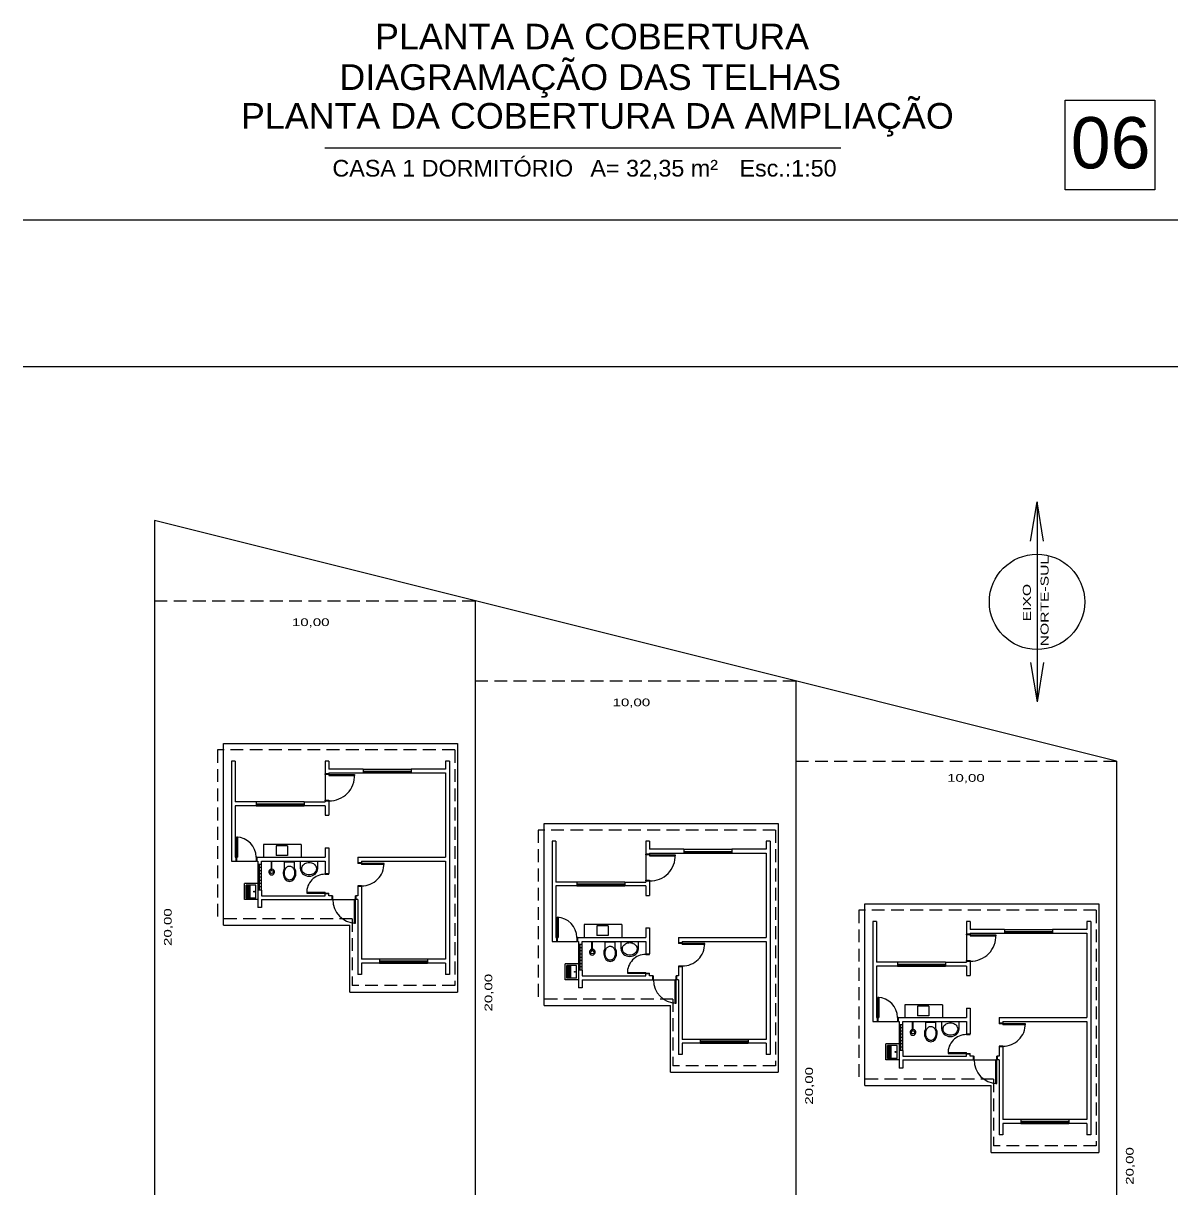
# Model space of a CAD drawing. Header units: millimetres. Extents: x 379 to 8329, y 269 to 4802.
# Drawn here: x 379 to 1279, y 1062 to 1972 of the extents above; entities that cross this region are included whole.
import ezdxf

# ---------------------------------------------------------------- set-up
doc = ezdxf.new("R2010")
doc.units = ezdxf.units.MM
doc.header["$LTSCALE"] = 20
doc.header["$MEASUREMENT"] = 0
doc.linetypes.add('DASHED', pattern=[0.75, 0.5, -0.25])
for name, color, linetype in [('1', 7, 'Continuous'), ('Cotas', 7, 'Continuous'), ('Texto', 2, 'Continuous')]:
    doc.layers.add(name, color=color, linetype=linetype)
doc.styles.add('REGUA100', font='arial.ttf', dxfattribs={"width": 1.4})
doc.styles.add('Textos Gd.', font='arial.ttf', dxfattribs={"height": 0.15})

msp = doc.modelspace()

# ---------------------------------------------------------------- linework, layer by layer
at = {"color": 1}
msp.add_line((614.189, 1874.538), (1016.488, 1874.538), dxfattribs=at)
at = {"layer": '1', "color": 1}
for p, q in [((1279.109, 1818.046), (379.109, 1818.046)), ((1279.109, 1703.615), (379.109, 1703.615)), ((535.104, 1268.333), (535.104, 1410.083)), ((717.604, 1410.083), (717.604, 1216.333)), ((541.354, 1396.333), (541.354, 1318.333)), ((544.354, 1396.333), (544.354, 1364.583)), ((617.354, 1396.333), (614.354, 1396.333)), ((711.354, 1396.333), (708.354, 1396.333)), ((708.354, 1396.333), (708.354, 1390.083)), ((711.354, 1396.333), (711.354, 1230.083)), ((614.354, 1386.82), (614.354, 1365.945)), ((614.354, 1385.833), (614.354, 1386.333)), ((617.354, 1385.833), (614.354, 1385.833)), ((617.354, 1385.833), (617.354, 1386.333)), ((617.354, 1385.833), (617.354, 1385.083)), ((617.354, 1385.833), (637.354, 1385.833)), ((617.354, 1385.083), (637.341, 1385.083)), ((637.341, 1385.083), (637.354, 1385.833)), ((637.354, 1385.833), (637.354, 1385.083)), ((644.104, 1390.083), (681.604, 1390.083)), ((708.354, 1390.083), (681.604, 1390.083)), ((708.354, 1387.083), (708.354, 1321.333)), ((560.604, 1364.583), (544.354, 1364.583)), ((598.104, 1364.583), (560.604, 1364.583)), ((598.104, 1364.583), (614.354, 1364.583)), ((614.354, 1365.445), (614.354, 1364.583)), ((617.354, 1365.445), (617.354, 1354.083)), ((544.354, 1361.583), (544.354, 1321.333)), ((560.604, 1361.583), (544.354, 1361.583)), ((560.604, 1363.083), (598.104, 1363.083)), ((560.604, 1362.333), (598.104, 1362.333)), ((560.604, 1361.583), (598.104, 1361.583)), ((614.354, 1361.583), (598.104, 1361.583)), ((614.354, 1354.083), (617.354, 1354.083)), ((785.104, 1205.833), (785.104, 1347.583)), ((967.604, 1347.583), (967.604, 1153.833)), ((546.104, 1337.043), (545.354, 1337.082)), ((545.354, 1337.082), (545.354, 1321.333)), ((546.104, 1337.043), (546.104, 1321.333)), ((595.729, 1331.333), (566.479, 1331.333)), ((566.479, 1331.333), (566.479, 1321.333)), ((576.354, 1330.295), (576.354, 1322.795)), ((585.104, 1330.295), (576.354, 1330.295)), ((585.104, 1330.295), (585.104, 1322.795)), ((595.729, 1331.333), (595.729, 1321.333)), ((614.354, 1328.833), (617.354, 1328.833)), ((614.354, 1328.833), (614.354, 1321.333)), ((617.354, 1328.833), (617.354, 1308.639)), ((791.354, 1333.833), (791.354, 1255.833)), ((794.354, 1333.833), (794.354, 1302.083)), ((867.354, 1333.833), (864.354, 1333.833)), ((894.104, 1327.583), (931.604, 1327.583)), ((958.354, 1327.583), (931.604, 1327.583)), ((958.354, 1333.833), (958.354, 1327.583)), ((961.354, 1333.833), (958.354, 1333.833)), ((961.354, 1333.833), (961.354, 1167.583)), ((544.354, 1321.333), (545.354, 1321.333)), ((544.854, 1321.333), (545.354, 1321.333)), ((545.354, 1321.333), (546.104, 1321.333)), ((561.104, 1321.333), (614.354, 1321.333)), ((585.104, 1322.795), (576.354, 1322.795)), ((639.854, 1321.333), (708.354, 1321.333)), ((864.354, 1324.32), (864.354, 1303.445)), ((864.354, 1323.333), (864.354, 1323.833)), ((867.354, 1323.333), (864.354, 1323.333)), ((867.354, 1323.333), (867.354, 1323.833)), ((867.354, 1323.333), (887.354, 1323.333)), ((867.354, 1323.333), (867.354, 1322.583)), ((867.354, 1322.583), (887.341, 1322.583)), ((887.341, 1322.583), (887.354, 1323.333)), ((887.354, 1323.333), (887.354, 1322.583)), ((958.354, 1324.583), (958.354, 1258.833)), ((541.354, 1318.333), (545.354, 1318.333)), ((545.354, 1318.333), (560.604, 1318.333)), ((561.104, 1318.333), (561.854, 1318.333)), ((561.854, 1318.333), (561.854, 1315.833)), ((561.854, 1315.833), (561.854, 1295.833)), ((563.354, 1295.833), (563.354, 1315.833)), ((564.854, 1313.333), (563.354, 1313.333)), ((564.854, 1310.833), (563.354, 1310.833)), ((564.854, 1318.333), (614.354, 1318.333)), ((564.854, 1295.833), (564.854, 1315.833)), ((572.477, 1311.087), (572.477, 1318.333)), ((572.977, 1311.087), (572.977, 1318.333)), ((590.65, 1317.66), (582.65, 1317.66)), ((582.65, 1312.945), (582.65, 1317.66)), ((590.65, 1312.945), (590.65, 1317.66)), ((595.154, 1312.458), (595.154, 1318.333)), ((608.654, 1312.458), (608.654, 1318.333)), ((614.354, 1318.333), (614.354, 1308.639)), ((639.854, 1317.083), (639.854, 1316.583)), ((642.854, 1318.333), (708.354, 1318.333)), ((642.854, 1317.083), (642.854, 1316.583)), ((660.354, 1316.583), (642.854, 1316.583)), ((642.854, 1316.583), (642.854, 1315.833)), ((660.354, 1315.833), (642.854, 1315.833)), ((660.354, 1315.833), (660.354, 1316.583)), ((708.354, 1318.333), (708.354, 1241.833)), ((561.854, 1300.833), (551.604, 1300.833)), ((551.604, 1288.333), (551.604, 1300.833)), ((564.854, 1308.333), (563.354, 1308.333)), ((564.854, 1305.833), (563.354, 1305.833)), ((564.854, 1303.333), (563.354, 1303.333)), ((564.854, 1300.833), (563.354, 1300.833)), ((810.604, 1302.083), (794.354, 1302.083)), ((848.104, 1302.083), (810.604, 1302.083)), ((810.604, 1300.583), (848.104, 1300.583)), ((848.104, 1302.083), (864.354, 1302.083)), ((864.354, 1302.945), (864.354, 1302.083)), ((867.354, 1302.945), (867.354, 1291.583)), ((560.354, 1299.583), (552.854, 1299.583)), ((552.854, 1289.583), (552.854, 1299.583)), ((553.604, 1289.583), (553.604, 1299.583)), ((554.354, 1289.583), (554.354, 1299.583)), ((555.104, 1289.583), (555.104, 1299.583)), ((555.854, 1289.583), (555.854, 1299.583)), ((560.354, 1289.583), (560.354, 1299.583)), ((561.854, 1295.833), (561.854, 1288.333)), ((561.854, 1291.333), (561.854, 1282.083)), ((564.854, 1298.333), (563.354, 1298.333)), ((564.854, 1295.833), (564.854, 1291.333)), ((564.854, 1291.333), (614.354, 1291.333)), ((600.064, 1294.151), (600.048, 1293.458)), ((600.048, 1293.458), (614.354, 1293.458)), ((600.064, 1294.151), (614.354, 1294.151)), ((614.354, 1293.401), (614.354, 1294.151)), ((614.354, 1293.458), (614.354, 1292.958)), ((617.354, 1292.958), (614.354, 1292.958)), ((619.854, 1291.333), (617.354, 1291.333)), ((639.854, 1291.333), (638.604, 1291.333)), ((642.854, 1299.083), (639.854, 1299.083)), ((639.854, 1298.583), (639.854, 1291.333)), ((642.854, 1298.583), (639.854, 1298.583)), ((642.854, 1298.583), (642.854, 1241.833)), ((810.604, 1299.083), (794.354, 1299.083)), ((794.354, 1299.083), (794.354, 1258.833)), ((810.604, 1299.833), (848.104, 1299.833)), ((810.604, 1299.083), (848.104, 1299.083)), ((864.354, 1299.083), (848.104, 1299.083)), ((864.354, 1291.583), (867.354, 1291.583)), ((561.854, 1288.333), (551.604, 1288.333)), ((560.354, 1289.583), (552.854, 1289.583)), ((564.854, 1288.333), (564.854, 1282.083)), ((564.854, 1288.333), (619.854, 1288.333)), ((620.354, 1288.333), (637.354, 1288.333)), ((637.354, 1270.099), (637.354, 1288.333)), ((638.104, 1288.333), (637.354, 1288.333)), ((638.104, 1270.083), (638.104, 1288.333)), ((638.604, 1288.333), (638.104, 1288.333)), ((639.854, 1288.333), (638.604, 1288.333)), ((639.854, 1288.333), (639.854, 1230.083)), ((1035.104, 1143.333), (1035.104, 1285.083)), ((1217.604, 1285.083), (1217.604, 1091.333)), ((564.854, 1282.083), (561.854, 1282.083)), ((795.354, 1274.582), (795.354, 1258.833)), ((796.104, 1274.543), (795.354, 1274.582)), ((796.104, 1274.543), (796.104, 1258.833)), ((535.104, 1268.333), (633.604, 1268.333)), ((633.604, 1216.333), (633.604, 1268.333)), ((637.354, 1270.099), (638.104, 1270.083)), ((639.854, 1268.333), (639.854, 1230.083)), ((816.479, 1268.833), (816.479, 1258.833)), ((845.729, 1268.833), (816.479, 1268.833)), ((835.104, 1267.795), (826.354, 1267.795)), ((826.354, 1267.795), (826.354, 1260.295)), ((835.104, 1267.795), (835.104, 1260.295)), ((845.729, 1268.833), (845.729, 1258.833)), ((864.354, 1266.333), (864.354, 1258.833)), ((864.354, 1266.333), (867.354, 1266.333)), ((867.354, 1266.333), (867.354, 1246.139)), ((1041.354, 1271.333), (1041.354, 1193.333)), ((1044.354, 1271.333), (1044.354, 1239.583)), ((1117.354, 1271.333), (1114.354, 1271.333)), ((1144.104, 1265.083), (1181.604, 1265.083)), ((1208.354, 1265.083), (1181.604, 1265.083)), ((1211.354, 1271.333), (1208.354, 1271.333)), ((1208.354, 1271.333), (1208.354, 1265.083)), ((1211.354, 1271.333), (1211.354, 1105.083)), ((791.354, 1255.833), (795.354, 1255.833)), ((794.354, 1258.833), (795.354, 1258.833)), ((794.854, 1258.833), (795.354, 1258.833)), ((795.354, 1258.833), (796.104, 1258.833)), ((795.354, 1255.833), (810.604, 1255.833)), ((811.104, 1258.833), (864.354, 1258.833)), ((811.104, 1255.833), (811.854, 1255.833)), ((811.854, 1255.833), (811.854, 1253.333)), ((814.854, 1255.833), (864.354, 1255.833)), ((822.477, 1248.587), (822.477, 1255.833)), ((822.977, 1248.587), (822.977, 1255.833)), ((835.104, 1260.295), (826.354, 1260.295)), ((832.65, 1250.445), (832.65, 1255.16)), ((840.65, 1255.16), (832.65, 1255.16)), ((840.65, 1250.445), (840.65, 1255.16)), ((845.154, 1249.958), (845.154, 1255.833)), ((858.654, 1249.958), (858.654, 1255.833)), ((864.354, 1255.833), (864.354, 1246.139)), ((889.854, 1258.833), (958.354, 1258.833)), ((892.854, 1255.833), (958.354, 1255.833)), ((958.354, 1255.833), (958.354, 1179.333)), ((1114.354, 1261.82), (1114.354, 1240.945)), ((1114.354, 1260.833), (1114.354, 1261.333)), ((1117.354, 1260.833), (1114.354, 1260.833)), ((1117.354, 1260.833), (1117.354, 1261.333)), ((1117.354, 1260.833), (1117.354, 1260.083)), ((1117.354, 1260.833), (1137.354, 1260.833)), ((1117.354, 1260.083), (1137.341, 1260.083)), ((1137.341, 1260.083), (1137.354, 1260.833)), ((1137.354, 1260.833), (1137.354, 1260.083)), ((1208.354, 1262.083), (1208.354, 1196.333)), ((811.854, 1253.333), (811.854, 1233.333)), ((813.354, 1233.333), (813.354, 1253.333)), ((814.854, 1250.833), (813.354, 1250.833)), ((814.854, 1248.333), (813.354, 1248.333)), ((814.854, 1245.833), (813.354, 1245.833)), ((814.854, 1233.333), (814.854, 1253.333)), ((889.854, 1254.583), (889.854, 1254.083)), ((892.854, 1254.583), (892.854, 1254.083)), ((892.854, 1254.083), (892.854, 1253.333)), ((910.354, 1254.083), (892.854, 1254.083)), ((910.354, 1253.333), (892.854, 1253.333)), ((910.354, 1253.333), (910.354, 1254.083)), ((656.854, 1241.833), (642.854, 1241.833)), ((642.854, 1238.833), (642.854, 1230.083)), ((656.854, 1238.833), (642.854, 1238.833)), ((694.354, 1241.833), (656.854, 1241.833)), ((656.854, 1241.833), (656.854, 1238.833)), ((694.354, 1240.395), (656.854, 1240.395)), ((694.354, 1239.645), (656.854, 1239.645)), ((656.854, 1238.833), (694.354, 1238.833)), ((708.354, 1241.833), (694.354, 1241.833)), ((694.354, 1241.833), (694.354, 1238.833)), ((708.354, 1238.833), (694.354, 1238.833)), ((708.354, 1238.833), (708.354, 1230.083)), ((801.604, 1225.833), (801.604, 1238.333)), ((811.854, 1238.333), (801.604, 1238.333)), ((802.854, 1227.083), (802.854, 1237.083)), ((810.354, 1237.083), (802.854, 1237.083)), ((803.604, 1227.083), (803.604, 1237.083)), ((804.354, 1227.083), (804.354, 1237.083)), ((805.104, 1227.083), (805.104, 1237.083)), ((805.854, 1227.083), (805.854, 1237.083)), ((810.354, 1227.083), (810.354, 1237.083)), ((814.854, 1243.333), (813.354, 1243.333)), ((814.854, 1240.833), (813.354, 1240.833)), ((814.854, 1238.333), (813.354, 1238.333)), ((1060.604, 1239.583), (1044.354, 1239.583)), ((1098.104, 1239.583), (1060.604, 1239.583)), ((1060.604, 1238.083), (1098.104, 1238.083)), ((1060.604, 1237.333), (1098.104, 1237.333)), ((1098.104, 1239.583), (1114.354, 1239.583)), ((1114.354, 1240.445), (1114.354, 1239.583)), ((1117.354, 1240.445), (1117.354, 1229.083)), ((642.854, 1230.083), (639.854, 1230.083)), ((711.354, 1230.083), (708.354, 1230.083)), ((811.854, 1233.333), (811.854, 1225.833)), ((811.854, 1228.833), (811.854, 1219.583)), ((814.854, 1235.833), (813.354, 1235.833)), ((814.854, 1233.333), (814.854, 1228.833)), ((814.854, 1228.833), (864.354, 1228.833)), ((850.064, 1231.651), (850.048, 1230.958)), ((850.048, 1230.958), (864.354, 1230.958)), ((850.064, 1231.651), (864.354, 1231.651)), ((864.354, 1230.901), (864.354, 1231.651)), ((864.354, 1230.958), (864.354, 1230.458)), ((867.354, 1230.458), (864.354, 1230.458)), ((869.854, 1228.833), (867.354, 1228.833)), ((889.854, 1228.833), (888.604, 1228.833)), ((892.854, 1236.583), (889.854, 1236.583)), ((892.854, 1236.083), (889.854, 1236.083)), ((889.854, 1236.083), (889.854, 1228.833)), ((892.854, 1236.083), (892.854, 1179.333)), ((1044.354, 1236.583), (1044.354, 1196.333)), ((1060.604, 1236.583), (1044.354, 1236.583)), ((1060.604, 1236.583), (1098.104, 1236.583)), ((1114.354, 1236.583), (1098.104, 1236.583)), ((1114.354, 1229.083), (1117.354, 1229.083)), ((811.854, 1225.833), (801.604, 1225.833)), ((810.354, 1227.083), (802.854, 1227.083)), ((814.854, 1219.583), (811.854, 1219.583)), ((814.854, 1225.833), (869.854, 1225.833)), ((814.854, 1225.833), (814.854, 1219.583)), ((870.354, 1225.833), (887.354, 1225.833)), ((888.104, 1225.833), (887.354, 1225.833)), ((887.354, 1207.599), (887.354, 1225.833)), ((888.604, 1225.833), (888.104, 1225.833)), ((888.104, 1207.583), (888.104, 1225.833)), ((889.854, 1225.833), (888.604, 1225.833)), ((889.854, 1225.833), (889.854, 1167.583)), ((633.604, 1216.333), (717.604, 1216.333)), ((1046.104, 1212.043), (1045.354, 1212.082)), ((1045.354, 1212.082), (1045.354, 1196.333)), ((1046.104, 1212.043), (1046.104, 1196.333)), ((785.104, 1205.833), (883.604, 1205.833)), ((883.604, 1153.833), (883.604, 1205.833)), ((887.354, 1207.599), (888.104, 1207.583)), ((889.854, 1205.833), (889.854, 1167.583)), ((1095.729, 1206.333), (1066.479, 1206.333)), ((1066.479, 1206.333), (1066.479, 1196.333)), ((1076.354, 1205.295), (1076.354, 1197.795)), ((1085.104, 1205.295), (1076.354, 1205.295)), ((1085.104, 1205.295), (1085.104, 1197.795)), ((1095.729, 1206.333), (1095.729, 1196.333)), ((1114.354, 1203.833), (1117.354, 1203.833)), ((1114.354, 1203.833), (1114.354, 1196.333)), ((1117.354, 1203.833), (1117.354, 1183.639)), ((1041.354, 1193.333), (1045.354, 1193.333)), ((1044.354, 1196.333), (1045.354, 1196.333)), ((1044.854, 1196.333), (1045.354, 1196.333)), ((1045.354, 1196.333), (1046.104, 1196.333)), ((1045.354, 1193.333), (1060.604, 1193.333)), ((1061.104, 1196.333), (1114.354, 1196.333)), ((1061.104, 1193.333), (1061.854, 1193.333)), ((1061.854, 1193.333), (1061.854, 1190.833)), ((1064.854, 1193.333), (1114.354, 1193.333)), ((1072.477, 1186.087), (1072.477, 1193.333)), ((1072.977, 1186.087), (1072.977, 1193.333)), ((1085.104, 1197.795), (1076.354, 1197.795)), ((1090.65, 1192.66), (1082.65, 1192.66)), ((1082.65, 1187.945), (1082.65, 1192.66)), ((1090.65, 1187.945), (1090.65, 1192.66)), ((1095.154, 1187.458), (1095.154, 1193.333)), ((1108.654, 1187.458), (1108.654, 1193.333)), ((1114.354, 1193.333), (1114.354, 1183.639)), ((1139.854, 1196.333), (1208.354, 1196.333)), ((1139.854, 1192.083), (1139.854, 1191.583)), ((1142.854, 1193.333), (1208.354, 1193.333)), ((1142.854, 1192.083), (1142.854, 1191.583)), ((1160.354, 1191.583), (1142.854, 1191.583)), ((1142.854, 1191.583), (1142.854, 1190.833)), ((1160.354, 1190.833), (1160.354, 1191.583)), ((1208.354, 1193.333), (1208.354, 1116.833)), ((1061.854, 1190.833), (1061.854, 1170.833)), ((1063.354, 1170.833), (1063.354, 1190.833)), ((1064.854, 1188.333), (1063.354, 1188.333)), ((1064.854, 1185.833), (1063.354, 1185.833)), ((1064.854, 1183.333), (1063.354, 1183.333)), ((1064.854, 1170.833), (1064.854, 1190.833)), ((1160.354, 1190.833), (1142.854, 1190.833)), ((906.854, 1179.333), (892.854, 1179.333)), ((906.854, 1176.333), (892.854, 1176.333)), ((892.854, 1176.333), (892.854, 1167.583)), ((906.854, 1179.333), (906.854, 1176.333)), ((944.354, 1179.333), (906.854, 1179.333)), ((944.354, 1177.895), (906.854, 1177.895)), ((944.354, 1177.145), (906.854, 1177.145)), ((906.854, 1176.333), (944.354, 1176.333)), ((944.354, 1179.333), (944.354, 1176.333)), ((958.354, 1179.333), (944.354, 1179.333)), ((958.354, 1176.333), (944.354, 1176.333)), ((958.354, 1176.333), (958.354, 1167.583)), ((1061.854, 1175.833), (1051.604, 1175.833)), ((1051.604, 1163.333), (1051.604, 1175.833)), ((1060.354, 1174.583), (1052.854, 1174.583)), ((1052.854, 1164.583), (1052.854, 1174.583)), ((1053.604, 1164.583), (1053.604, 1174.583)), ((1054.354, 1164.583), (1054.354, 1174.583)), ((1055.104, 1164.583), (1055.104, 1174.583)), ((1055.854, 1164.583), (1055.854, 1174.583)), ((1060.354, 1164.583), (1060.354, 1174.583)), ((1064.854, 1180.833), (1063.354, 1180.833)), ((1064.854, 1178.333), (1063.354, 1178.333)), ((1064.854, 1175.833), (1063.354, 1175.833)), ((1064.854, 1173.333), (1063.354, 1173.333)), ((1142.854, 1174.083), (1139.854, 1174.083)), ((1139.854, 1173.583), (1139.854, 1166.333)), ((1142.854, 1173.583), (1139.854, 1173.583)), ((1142.854, 1173.583), (1142.854, 1116.833)), ((892.854, 1167.583), (889.854, 1167.583)), ((961.354, 1167.583), (958.354, 1167.583)), ((1060.354, 1164.583), (1052.854, 1164.583)), ((1061.854, 1170.833), (1061.854, 1163.333)), ((1061.854, 1166.333), (1061.854, 1157.083)), ((1064.854, 1170.833), (1064.854, 1166.333)), ((1064.854, 1166.333), (1114.354, 1166.333)), ((1100.064, 1169.151), (1100.048, 1168.458)), ((1100.048, 1168.458), (1114.354, 1168.458)), ((1100.064, 1169.151), (1114.354, 1169.151)), ((1114.354, 1168.401), (1114.354, 1169.151)), ((1114.354, 1168.458), (1114.354, 1167.958)), ((1117.354, 1167.958), (1114.354, 1167.958)), ((1119.854, 1166.333), (1117.354, 1166.333)), ((1139.854, 1166.333), (1138.604, 1166.333)), ((1061.854, 1163.333), (1051.604, 1163.333)), ((1064.854, 1157.083), (1061.854, 1157.083)), ((1064.854, 1163.333), (1064.854, 1157.083)), ((1064.854, 1163.333), (1119.854, 1163.333)), ((1120.354, 1163.333), (1137.354, 1163.333)), ((1137.354, 1145.099), (1137.354, 1163.333)), ((1138.104, 1163.333), (1137.354, 1163.333)), ((1138.104, 1145.083), (1138.104, 1163.333)), ((1138.604, 1163.333), (1138.104, 1163.333)), ((1139.854, 1163.333), (1138.604, 1163.333)), ((1139.854, 1163.333), (1139.854, 1105.083)), ((883.604, 1153.833), (967.604, 1153.833)), ((1035.104, 1143.333), (1133.604, 1143.333)), ((1133.604, 1091.333), (1133.604, 1143.333)), ((1137.354, 1145.099), (1138.104, 1145.083)), ((1139.854, 1143.333), (1139.854, 1105.083)), ((1156.854, 1116.833), (1142.854, 1116.833)), ((1142.854, 1113.833), (1142.854, 1105.083)), ((1156.854, 1113.833), (1142.854, 1113.833)), ((1194.354, 1116.833), (1156.854, 1116.833)), ((1156.854, 1116.833), (1156.854, 1113.833)), ((1194.354, 1115.395), (1156.854, 1115.395)), ((1194.354, 1114.645), (1156.854, 1114.645)), ((1156.854, 1113.833), (1194.354, 1113.833)), ((1208.354, 1116.833), (1194.354, 1116.833)), ((1194.354, 1116.833), (1194.354, 1113.833)), ((1208.354, 1113.833), (1194.354, 1113.833)), ((1208.354, 1113.833), (1208.354, 1105.083)), ((1142.854, 1105.083), (1139.854, 1105.083)), ((1211.354, 1105.083), (1208.354, 1105.083)), ((1133.604, 1091.333), (1217.604, 1091.333))]:
    msp.add_line(p, q, dxfattribs=at)
at = {"layer": '1', "color": 2}
for p, q in [((1164.448, 1567.754), (1169.442, 1598.346)), ((1174.437, 1567.754), (1169.442, 1598.346)), ((1169.442, 1598.346), (1169.442, 1442.601)), ((1164.448, 1473.193), (1169.442, 1442.601)), ((1174.437, 1473.193), (1169.442, 1442.601))]:
    msp.add_line(p, q, dxfattribs=at)
at = {"layer": '1'}
for p, q in [((481.354, 1583.833), (481.354, 946.333)), ((1231.354, 1396.333), (481.354, 1583.833)), ((731.354, 1521.333), (731.354, 946.333)), ((981.354, 1458.833), (981.354, 883.833)), ((1231.354, 1396.333), (1231.354, 821.333))]:
    msp.add_line(p, q, dxfattribs=at)
at = {"layer": '1', "linetype": 'DASHED'}
for p, q in [((481.354, 1521.333), (731.354, 1521.333)), ((731.354, 1458.833), (981.354, 1458.833)), ((981.354, 1396.333), (1231.354, 1396.333))]:
    msp.add_line(p, q, dxfattribs=at)
at = {"layer": '1', "color": 1, "linetype": 'DASHED'}
for p, q in [((530.604, 1405.083), (530.604, 1273.333)), ((715.604, 1405.083), (530.604, 1405.083)), ((715.604, 1405.083), (715.604, 1221.333)), ((965.604, 1342.583), (780.604, 1342.583)), ((780.604, 1342.583), (780.604, 1210.833)), ((965.604, 1342.583), (965.604, 1158.833)), ((635.604, 1273.333), (530.604, 1273.333)), ((635.604, 1273.333), (635.604, 1221.333)), ((1030.604, 1280.083), (1030.604, 1148.333)), ((1215.604, 1280.083), (1030.604, 1280.083)), ((1215.604, 1280.083), (1215.604, 1096.333)), ((715.604, 1221.333), (635.604, 1221.333)), ((885.604, 1210.833), (780.604, 1210.833)), ((885.604, 1210.833), (885.604, 1158.833)), ((965.604, 1158.833), (885.604, 1158.833)), ((1135.604, 1148.333), (1030.604, 1148.333)), ((1135.604, 1148.333), (1135.604, 1096.333)), ((1215.604, 1096.333), (1135.604, 1096.333))]:
    msp.add_line(p, q, dxfattribs=at)
at = {"layer": '1', "color": 1}
msp.add_lwpolyline([(1191.377, 1841.724), (1191.377, 1911.724), (1261.377, 1911.724), (1261.377, 1841.724)], close=True, dxfattribs=at)
at = {"layer": '1'}
msp.add_circle((1169.442, 1520.474), 37.168, dxfattribs=at)
at = {"layer": '1', "color": 1}
for centre, radius in [((572.727, 1309.863), 1.25), ((559.126, 1294.583), 0.341), ((822.727, 1247.363), 1.25), ((809.126, 1232.083), 0.341), ((1072.727, 1184.863), 1.25), ((1059.126, 1169.583), 0.341)]:
    msp.add_circle(centre, radius, dxfattribs=at)
for centre, radius, start, end in [((572.727, 1309.863), 2.25, 96.37937, 83.62063), ((643.066, 1316.438), 17.289, 269.300434, 0.478072), ((822.727, 1247.363), 2.25, 96.37937, 83.62063), ((893.066, 1253.938), 17.289, 269.300434, 0.478072), ((1143.066, 1191.438), 17.289, 269.300434, 0.478072), ((1072.727, 1184.863), 2.25, 96.37937, 83.62063)]:
    msp.add_arc(centre, radius, start, end, dxfattribs=at)
for centre, major_axis, ratio, start_param, end_param in [((586.65, 1309.066), (0, -6.466), 0.7732852, 4.0688879, 8.4974827), ((601.904, 1312.458), (6.75, 0), 0.8669906, 3.1415927, 6.2831853), ((836.65, 1246.566), (0, -6.466), 0.7732852, 4.0688879, 8.4974827), ((851.904, 1249.958), (6.75, 0), 0.8669906, 3.1415927, 6.2831853), ((1086.65, 1184.066), (0, -6.466), 0.7732852, 4.0688879, 8.4974827), ((1101.904, 1187.458), (6.75, 0), 0.8669906, 3.1415927, 6.2831853)]:
    msp.add_ellipse(centre, major_axis=major_axis, ratio=ratio, start_param=start_param, end_param=end_param, dxfattribs=at)
for points, knots in [([(586.65, 1314.532), (586.325, 1314.532), (585.999, 1314.476), (585.357, 1314.253), (585.04, 1314.083), (584.437, 1313.63), (584.15, 1313.345), (583.636, 1312.674), (583.408, 1312.287), (583.034, 1311.439), (582.888, 1310.978), (582.695, 1310.016), (582.647, 1309.516), (582.654, 1308.517), (582.708, 1308.018), (582.914, 1307.062), (583.066, 1306.604), (583.45, 1305.766), (583.683, 1305.385), (584.205, 1304.727), (584.494, 1304.45), (585.102, 1304.011), (585.42, 1303.85), (586.063, 1303.641), (586.389, 1303.593), (587.039, 1303.608), (587.365, 1303.67), (588.006, 1303.909), (588.321, 1304.086), (588.921, 1304.554), (589.204, 1304.846), (589.711, 1305.531), (589.934, 1305.923), (590.297, 1306.781), (590.437, 1307.246), (590.617, 1308.213), (590.659, 1308.714), (590.639, 1309.713), (590.577, 1310.21), (590.359, 1311.161), (590.201, 1311.614), (589.806, 1312.442), (589.569, 1312.817), (589.04, 1313.461), (588.748, 1313.731), (588.136, 1314.155), (587.818, 1314.309), (587.215, 1314.49), (586.933, 1314.532), (586.65, 1314.532)], [0, 0, 0, 0, 0.2632406, 0.2632406, 0.5264812, 0.5264812, 0.7897218, 0.7897218, 1.0529624, 1.0529624, 1.316203, 1.316203, 1.5794436, 1.5794436, 1.8426842, 1.8426842, 2.1059248, 2.1059248, 2.3691654, 2.3691654, 2.632406, 2.632406, 2.8956466, 2.8956466, 3.1588872, 3.1588872, 3.4221278, 3.4221278, 3.6853683, 3.6853683, 3.9486089, 3.9486089, 4.2118495, 4.2118495, 4.4750901, 4.4750901, 4.7383307, 4.7383307, 5.0015713, 5.0015713, 5.2648119, 5.2648119, 5.5280525, 5.5280525, 5.7912931, 5.7912931, 6.0545337, 6.0545337, 6.2831853, 6.2831853, 6.2831853, 6.2831853]), ([(607.654, 1312.458), (607.654, 1312.775), (607.617, 1313.091), (607.433, 1313.868), (607.241, 1314.321), (606.702, 1315.169), (606.355, 1315.564), (605.53, 1316.252), (605.052, 1316.546), (604.008, 1316.999), (603.442, 1317.159), (602.277, 1317.325), (601.679, 1317.332), (600.51, 1317.191), (599.939, 1317.044), (598.881, 1316.612), (598.394, 1316.329), (597.547, 1315.657), (597.187, 1315.27), (596.623, 1314.432), (596.417, 1313.982), (596.17, 1313.057), (596.128, 1312.582), (596.209, 1311.64), (596.331, 1311.173), (596.736, 1310.281), (597.019, 1309.857), (597.729, 1309.09), (598.155, 1308.749), (599.117, 1308.187), (599.651, 1307.967), (600.778, 1307.674), (601.37, 1307.601), (602.551, 1307.611), (603.141, 1307.694), (604.26, 1308.005), (604.789, 1308.234), (605.737, 1308.811), (606.155, 1309.159), (606.846, 1309.936), (607.119, 1310.364), (607.504, 1311.261), (607.616, 1311.73), (607.651, 1312.287), (607.654, 1312.372), (607.654, 1312.458)], [0, 0, 0, 0, 0.2022629, 0.2022629, 0.5035791, 0.5035791, 0.8048954, 0.8048954, 1.1062116, 1.1062116, 1.4075279, 1.4075279, 1.7088441, 1.7088441, 2.0101604, 2.0101604, 2.3114766, 2.3114766, 2.6127929, 2.6127929, 2.9141091, 2.9141091, 3.2154254, 3.2154254, 3.5167416, 3.5167416, 3.8180579, 3.8180579, 4.1193741, 4.1193741, 4.4206904, 4.4206904, 4.7220066, 4.7220066, 5.0233229, 5.0233229, 5.3246391, 5.3246391, 5.6259554, 5.6259554, 5.9272716, 5.9272716, 6.2285879, 6.2285879, 6.2831853, 6.2831853, 6.2831853, 6.2831853]), ([(857.654, 1249.958), (857.654, 1250.275), (857.617, 1250.591), (857.433, 1251.368), (857.241, 1251.821), (856.702, 1252.669), (856.355, 1253.064), (855.53, 1253.752), (855.052, 1254.046), (854.008, 1254.499), (853.442, 1254.659), (852.277, 1254.825), (851.679, 1254.832), (850.51, 1254.691), (849.939, 1254.544), (848.881, 1254.112), (848.394, 1253.829), (847.547, 1253.157), (847.187, 1252.77), (846.623, 1251.932), (846.417, 1251.482), (846.17, 1250.557), (846.128, 1250.082), (846.209, 1249.14), (846.331, 1248.673), (846.736, 1247.781), (847.019, 1247.357), (847.729, 1246.59), (848.155, 1246.249), (849.117, 1245.687), (849.651, 1245.467), (850.778, 1245.174), (851.37, 1245.101), (852.551, 1245.111), (853.141, 1245.194), (854.26, 1245.505), (854.789, 1245.734), (855.737, 1246.311), (856.155, 1246.659), (856.846, 1247.436), (857.119, 1247.864), (857.504, 1248.761), (857.616, 1249.23), (857.651, 1249.787), (857.654, 1249.872), (857.654, 1249.958)], [0, 0, 0, 0, 0.2022629, 0.2022629, 0.5035791, 0.5035791, 0.8048954, 0.8048954, 1.1062116, 1.1062116, 1.4075279, 1.4075279, 1.7088441, 1.7088441, 2.0101604, 2.0101604, 2.3114766, 2.3114766, 2.6127929, 2.6127929, 2.9141091, 2.9141091, 3.2154254, 3.2154254, 3.5167416, 3.5167416, 3.8180579, 3.8180579, 4.1193741, 4.1193741, 4.4206904, 4.4206904, 4.7220066, 4.7220066, 5.0233229, 5.0233229, 5.3246391, 5.3246391, 5.6259554, 5.6259554, 5.9272716, 5.9272716, 6.2285879, 6.2285879, 6.2831853, 6.2831853, 6.2831853, 6.2831853]), ([(836.65, 1252.032), (836.325, 1252.032), (835.999, 1251.976), (835.357, 1251.753), (835.04, 1251.583), (834.437, 1251.13), (834.15, 1250.845), (833.636, 1250.174), (833.408, 1249.787), (833.034, 1248.939), (832.888, 1248.478), (832.695, 1247.516), (832.647, 1247.016), (832.654, 1246.017), (832.708, 1245.518), (832.914, 1244.562), (833.066, 1244.104), (833.45, 1243.266), (833.683, 1242.885), (834.205, 1242.227), (834.494, 1241.95), (835.102, 1241.511), (835.42, 1241.35), (836.063, 1241.141), (836.389, 1241.093), (837.039, 1241.108), (837.365, 1241.17), (838.006, 1241.409), (838.321, 1241.586), (838.921, 1242.054), (839.204, 1242.346), (839.711, 1243.031), (839.934, 1243.423), (840.297, 1244.281), (840.437, 1244.746), (840.617, 1245.713), (840.659, 1246.214), (840.639, 1247.213), (840.577, 1247.71), (840.359, 1248.661), (840.201, 1249.114), (839.806, 1249.942), (839.569, 1250.317), (839.04, 1250.961), (838.748, 1251.231), (838.136, 1251.655), (837.818, 1251.809), (837.215, 1251.99), (836.933, 1252.032), (836.65, 1252.032)], [0, 0, 0, 0, 0.2632406, 0.2632406, 0.5264812, 0.5264812, 0.7897218, 0.7897218, 1.0529624, 1.0529624, 1.316203, 1.316203, 1.5794436, 1.5794436, 1.8426842, 1.8426842, 2.1059248, 2.1059248, 2.3691654, 2.3691654, 2.632406, 2.632406, 2.8956466, 2.8956466, 3.1588872, 3.1588872, 3.4221278, 3.4221278, 3.6853683, 3.6853683, 3.9486089, 3.9486089, 4.2118495, 4.2118495, 4.4750901, 4.4750901, 4.7383307, 4.7383307, 5.0015713, 5.0015713, 5.2648119, 5.2648119, 5.5280525, 5.5280525, 5.7912931, 5.7912931, 6.0545337, 6.0545337, 6.2831853, 6.2831853, 6.2831853, 6.2831853]), ([(1107.654, 1187.458), (1107.654, 1187.775), (1107.617, 1188.091), (1107.433, 1188.868), (1107.241, 1189.321), (1106.702, 1190.169), (1106.355, 1190.564), (1105.53, 1191.252), (1105.052, 1191.546), (1104.008, 1191.999), (1103.442, 1192.159), (1102.277, 1192.325), (1101.679, 1192.332), (1100.51, 1192.191), (1099.939, 1192.044), (1098.881, 1191.612), (1098.394, 1191.329), (1097.547, 1190.657), (1097.187, 1190.27), (1096.623, 1189.432), (1096.417, 1188.982), (1096.17, 1188.057), (1096.128, 1187.582), (1096.209, 1186.64), (1096.331, 1186.173), (1096.736, 1185.281), (1097.019, 1184.857), (1097.729, 1184.09), (1098.155, 1183.749), (1099.117, 1183.187), (1099.651, 1182.967), (1100.778, 1182.674), (1101.37, 1182.601), (1102.551, 1182.611), (1103.141, 1182.694), (1104.26, 1183.005), (1104.789, 1183.234), (1105.737, 1183.811), (1106.155, 1184.159), (1106.846, 1184.936), (1107.119, 1185.364), (1107.504, 1186.261), (1107.616, 1186.73), (1107.651, 1187.287), (1107.654, 1187.372), (1107.654, 1187.458)], [0, 0, 0, 0, 0.2022629, 0.2022629, 0.5035791, 0.5035791, 0.8048954, 0.8048954, 1.1062116, 1.1062116, 1.4075279, 1.4075279, 1.7088441, 1.7088441, 2.0101604, 2.0101604, 2.3114766, 2.3114766, 2.6127929, 2.6127929, 2.9141091, 2.9141091, 3.2154254, 3.2154254, 3.5167416, 3.5167416, 3.8180579, 3.8180579, 4.1193741, 4.1193741, 4.4206904, 4.4206904, 4.7220066, 4.7220066, 5.0233229, 5.0233229, 5.3246391, 5.3246391, 5.6259554, 5.6259554, 5.9272716, 5.9272716, 6.2285879, 6.2285879, 6.2831853, 6.2831853, 6.2831853, 6.2831853]), ([(1086.65, 1189.532), (1086.325, 1189.532), (1085.999, 1189.476), (1085.357, 1189.253), (1085.04, 1189.083), (1084.437, 1188.63), (1084.15, 1188.345), (1083.636, 1187.674), (1083.408, 1187.287), (1083.034, 1186.439), (1082.888, 1185.978), (1082.695, 1185.016), (1082.647, 1184.516), (1082.654, 1183.517), (1082.708, 1183.018), (1082.914, 1182.062), (1083.066, 1181.604), (1083.45, 1180.766), (1083.683, 1180.385), (1084.205, 1179.727), (1084.494, 1179.45), (1085.102, 1179.011), (1085.42, 1178.85), (1086.063, 1178.641), (1086.389, 1178.593), (1087.039, 1178.608), (1087.365, 1178.67), (1088.006, 1178.909), (1088.321, 1179.086), (1088.921, 1179.554), (1089.204, 1179.846), (1089.711, 1180.531), (1089.934, 1180.923), (1090.297, 1181.781), (1090.437, 1182.246), (1090.617, 1183.213), (1090.659, 1183.714), (1090.639, 1184.713), (1090.577, 1185.21), (1090.359, 1186.161), (1090.201, 1186.614), (1089.806, 1187.442), (1089.569, 1187.817), (1089.04, 1188.461), (1088.748, 1188.731), (1088.136, 1189.155), (1087.818, 1189.309), (1087.215, 1189.49), (1086.933, 1189.532), (1086.65, 1189.532)], [0, 0, 0, 0, 0.2632406, 0.2632406, 0.5264812, 0.5264812, 0.7897218, 0.7897218, 1.0529624, 1.0529624, 1.316203, 1.316203, 1.5794436, 1.5794436, 1.8426842, 1.8426842, 2.1059248, 2.1059248, 2.3691654, 2.3691654, 2.632406, 2.632406, 2.8956466, 2.8956466, 3.1588872, 3.1588872, 3.4221278, 3.4221278, 3.6853683, 3.6853683, 3.9486089, 3.9486089, 4.2118495, 4.2118495, 4.4750901, 4.4750901, 4.7383307, 4.7383307, 5.0015713, 5.0015713, 5.2648119, 5.2648119, 5.5280525, 5.5280525, 5.7912931, 5.7912931, 6.0545337, 6.0545337, 6.2831853, 6.2831853, 6.2831853, 6.2831853])]:
    msp.add_open_spline(points, degree=3, knots=knots, dxfattribs=at)
at = {"layer": 'Cotas', "color": 1}
for p, q in [((535.104, 1410.083), (717.604, 1410.083)), ((544.354, 1396.333), (541.354, 1396.333)), ((614.354, 1396.333), (614.354, 1386.333)), ((617.354, 1396.333), (617.354, 1390.083)), ((617.354, 1386.333), (614.354, 1386.333)), ((617.354, 1385.833), (614.354, 1385.833)), ((644.104, 1390.083), (617.354, 1390.083)), ((617.354, 1387.083), (617.354, 1386.333)), ((617.354, 1387.083), (644.104, 1387.083)), ((644.104, 1390.083), (644.104, 1387.083)), ((644.104, 1388.458), (681.604, 1388.458)), ((644.104, 1387.708), (681.604, 1387.708)), ((644.104, 1387.083), (681.604, 1387.083)), ((681.604, 1390.083), (681.604, 1387.083)), ((681.604, 1387.083), (708.354, 1387.083)), ((560.604, 1364.583), (560.604, 1361.583)), ((598.104, 1364.583), (598.104, 1361.583)), ((614.354, 1365.945), (617.354, 1365.945)), ((614.354, 1365.445), (614.354, 1365.945)), ((614.354, 1365.445), (617.354, 1365.445)), ((617.354, 1365.945), (617.354, 1365.445)), ((614.354, 1361.583), (614.354, 1354.083)), ((785.104, 1347.583), (967.604, 1347.583)), ((794.354, 1333.833), (791.354, 1333.833)), ((864.354, 1333.833), (864.354, 1323.833)), ((867.354, 1333.833), (867.354, 1327.583)), ((894.104, 1327.583), (867.354, 1327.583)), ((894.104, 1327.583), (894.104, 1324.583)), ((931.604, 1327.583), (931.604, 1324.583)), ((544.854, 1321.333), (544.854, 1318.333)), ((545.354, 1321.333), (545.354, 1318.333)), ((561.104, 1321.333), (560.604, 1321.333)), ((560.604, 1321.333), (560.604, 1318.333)), ((561.104, 1321.333), (561.104, 1318.333)), ((639.854, 1321.333), (639.854, 1317.083)), ((867.354, 1323.833), (864.354, 1323.833)), ((867.354, 1323.333), (864.354, 1323.333)), ((867.354, 1324.583), (894.104, 1324.583)), ((867.354, 1324.583), (867.354, 1323.833)), ((894.104, 1325.958), (931.604, 1325.958)), ((894.104, 1325.208), (931.604, 1325.208)), ((894.104, 1324.583), (931.604, 1324.583)), ((931.604, 1324.583), (958.354, 1324.583)), ((544.854, 1318.333), (545.354, 1318.333)), ((561.104, 1318.333), (560.604, 1318.333)), ((564.854, 1315.833), (561.854, 1315.833)), ((564.854, 1315.833), (564.854, 1318.333)), ((642.854, 1317.083), (639.854, 1317.083)), ((642.854, 1316.583), (639.854, 1316.583)), ((642.854, 1318.333), (642.854, 1317.083)), ((614.354, 1308.639), (617.354, 1308.639)), ((614.354, 1308.139), (614.354, 1308.639)), ((614.354, 1308.139), (617.354, 1308.139)), ((617.354, 1308.139), (617.354, 1308.639)), ((810.604, 1302.083), (810.604, 1299.083)), ((848.104, 1302.083), (848.104, 1299.083)), ((864.354, 1302.945), (864.354, 1303.445)), ((864.354, 1303.445), (867.354, 1303.445)), ((864.354, 1302.945), (867.354, 1302.945)), ((867.354, 1303.445), (867.354, 1302.945)), ((564.854, 1295.833), (561.854, 1295.833)), ((614.354, 1293.458), (617.354, 1293.458)), ((614.354, 1291.333), (614.354, 1292.958)), ((617.354, 1292.958), (617.354, 1293.458)), ((617.354, 1291.333), (617.354, 1292.958)), ((619.854, 1288.333), (619.854, 1291.333)), ((619.854, 1291.333), (620.354, 1291.333)), ((620.354, 1288.333), (620.354, 1291.333)), ((638.104, 1288.333), (638.104, 1291.333)), ((638.604, 1291.333), (638.104, 1291.333)), ((638.604, 1288.333), (638.604, 1291.333)), ((639.854, 1299.083), (639.854, 1298.583)), ((642.854, 1299.151), (642.854, 1298.583)), ((864.354, 1299.083), (864.354, 1291.583)), ((619.854, 1288.333), (620.354, 1288.333)), ((1035.104, 1285.083), (1217.604, 1285.083)), ((1044.354, 1271.333), (1041.354, 1271.333)), ((1114.354, 1271.333), (1114.354, 1261.333)), ((1117.354, 1271.333), (1117.354, 1265.083)), ((1144.104, 1265.083), (1117.354, 1265.083)), ((1144.104, 1265.083), (1144.104, 1262.083)), ((1181.604, 1265.083), (1181.604, 1262.083)), ((794.854, 1258.833), (794.854, 1255.833)), ((794.854, 1255.833), (795.354, 1255.833)), ((795.354, 1258.833), (795.354, 1255.833)), ((810.604, 1258.833), (810.604, 1255.833)), ((811.104, 1258.833), (810.604, 1258.833)), ((811.104, 1255.833), (810.604, 1255.833)), ((811.104, 1258.833), (811.104, 1255.833)), ((814.854, 1253.333), (814.854, 1255.833)), ((889.854, 1258.833), (889.854, 1254.583)), ((892.854, 1255.833), (892.854, 1254.583)), ((1117.354, 1261.333), (1114.354, 1261.333)), ((1117.354, 1260.833), (1114.354, 1260.833)), ((1117.354, 1262.083), (1117.354, 1261.333)), ((1117.354, 1262.083), (1144.104, 1262.083)), ((1144.104, 1263.458), (1181.604, 1263.458)), ((1144.104, 1262.708), (1181.604, 1262.708)), ((1144.104, 1262.083), (1181.604, 1262.083)), ((1181.604, 1262.083), (1208.354, 1262.083)), ((814.854, 1253.333), (811.854, 1253.333)), ((864.354, 1245.639), (864.354, 1246.139)), ((864.354, 1246.139), (867.354, 1246.139)), ((867.354, 1245.639), (867.354, 1246.139)), ((892.854, 1254.583), (889.854, 1254.583)), ((892.854, 1254.083), (889.854, 1254.083)), ((864.354, 1245.639), (867.354, 1245.639)), ((892.854, 1236.651), (892.854, 1236.083)), ((1060.604, 1239.583), (1060.604, 1236.583)), ((1098.104, 1239.583), (1098.104, 1236.583)), ((1114.354, 1240.945), (1117.354, 1240.945)), ((1114.354, 1240.445), (1114.354, 1240.945)), ((1114.354, 1240.445), (1117.354, 1240.445)), ((1117.354, 1240.945), (1117.354, 1240.445)), ((814.854, 1233.333), (811.854, 1233.333)), ((864.354, 1230.958), (867.354, 1230.958)), ((864.354, 1228.833), (864.354, 1230.458)), ((867.354, 1230.458), (867.354, 1230.958)), ((867.354, 1228.833), (867.354, 1230.458)), ((869.854, 1228.833), (870.354, 1228.833)), ((869.854, 1225.833), (869.854, 1228.833)), ((870.354, 1225.833), (870.354, 1228.833)), ((888.604, 1228.833), (888.104, 1228.833)), ((888.104, 1225.833), (888.104, 1228.833)), ((888.604, 1225.833), (888.604, 1228.833)), ((889.854, 1236.583), (889.854, 1236.083)), ((1114.354, 1236.583), (1114.354, 1229.083)), ((869.854, 1225.833), (870.354, 1225.833)), ((1044.854, 1196.333), (1044.854, 1193.333)), ((1044.854, 1193.333), (1045.354, 1193.333)), ((1045.354, 1196.333), (1045.354, 1193.333)), ((1061.104, 1196.333), (1060.604, 1196.333)), ((1060.604, 1196.333), (1060.604, 1193.333)), ((1061.104, 1193.333), (1060.604, 1193.333)), ((1061.104, 1196.333), (1061.104, 1193.333)), ((1064.854, 1190.833), (1064.854, 1193.333)), ((1139.854, 1196.333), (1139.854, 1192.083)), ((1142.854, 1192.083), (1139.854, 1192.083)), ((1142.854, 1191.583), (1139.854, 1191.583)), ((1142.854, 1193.333), (1142.854, 1192.083)), ((1064.854, 1190.833), (1061.854, 1190.833)), ((1114.354, 1183.639), (1117.354, 1183.639)), ((1114.354, 1183.139), (1114.354, 1183.639)), ((1114.354, 1183.139), (1117.354, 1183.139)), ((1117.354, 1183.139), (1117.354, 1183.639)), ((1139.854, 1174.083), (1139.854, 1173.583)), ((1142.854, 1174.151), (1142.854, 1173.583)), ((1064.854, 1170.833), (1061.854, 1170.833)), ((1114.354, 1168.458), (1117.354, 1168.458)), ((1114.354, 1166.333), (1114.354, 1167.958)), ((1117.354, 1167.958), (1117.354, 1168.458)), ((1117.354, 1166.333), (1117.354, 1167.958)), ((1119.854, 1163.333), (1119.854, 1166.333)), ((1119.854, 1166.333), (1120.354, 1166.333)), ((1120.354, 1163.333), (1120.354, 1166.333)), ((1138.104, 1163.333), (1138.104, 1166.333)), ((1138.604, 1166.333), (1138.104, 1166.333)), ((1138.604, 1163.333), (1138.604, 1166.333)), ((1119.854, 1163.333), (1120.354, 1163.333))]:
    msp.add_line(p, q, dxfattribs=at)
for centre, radius, start, end in [((617.953, 1384.861), 19.425, 268.232975, 2.866446), ((544.922, 1321.405), 15.683, 359.771985, 88.636568), ((867.953, 1322.361), 19.425, 268.232975, 2.866446), ((614.41, 1293.774), 14.366, 90.221466, 181.260848), ((638.537, 1288.26), 18.183, 179.771985, 268.636568), ((794.922, 1258.905), 15.683, 359.771985, 88.636568), ((1117.953, 1259.861), 19.425, 268.232975, 2.866446), ((864.41, 1231.274), 14.366, 90.221466, 181.260848), ((888.537, 1225.76), 18.183, 179.771985, 268.636568), ((1044.922, 1196.405), 15.683, 359.771985, 88.636568), ((1114.41, 1168.774), 14.366, 90.221466, 181.260848), ((1138.537, 1163.26), 18.183, 179.771985, 268.636568)]:
    msp.add_arc(centre, radius, start, end, dxfattribs=at)

# ---------------------------------------------------------------- texts
at = {"layer": '1', "color": 2, "style": 'REGUA100', "width": 1.4}
for s, p in [('NORTE-SUL', (1178.433, 1485.827)), ('EIXO', (1164.641, 1505.304))]:
    msp.add_text(s, height=6.24, rotation=90, dxfattribs=at).set_placement(p)
at = {"layer": '1', "color": 0, "style": 'REGUA100', "width": 1.4}
for p in [(588.493, 1501.613), (838.493, 1439.113), (1099.322, 1380.22)]:
    msp.add_text('10,00', height=6, dxfattribs=at).set_placement(p)
for p in [(494.737, 1252.239), (744.737, 1201.117), (994.737, 1128.503), (1244.737, 1066.003)]:
    msp.add_text('20,00', height=6, rotation=90, dxfattribs=at).set_placement(p)
at = {"layer": 'Texto', "color": 3, "style": 'Textos Gd.'}
for s, height, p in [('PLANTA DA COBERTURA', 20, (653.301, 1951.212)), ('DIAGRAMAÇÃO DAS TELHAS', 20, (625.5, 1919.602)), ('PLANTA DA COBERTURA DA AMPLIAÇÃO', 20, (548.772, 1889.376)), ('06', 40, (1195.737, 1858.402))]:
    msp.add_text(s, height=height, dxfattribs=at).set_placement(p)
at = {"layer": 'Texto', "color": 2, "style": 'Textos Gd.'}
for s, p in [('CASA 1 DORMITÓRIO', (620.107, 1852.059)), ('A= 32,35 m²', (821.257, 1852.059)), ('Esc.:1:50', (937.474, 1852.059))]:
    msp.add_text(s, height=13, dxfattribs=at).set_placement(p)

doc.saveas('drawing.dxf')
